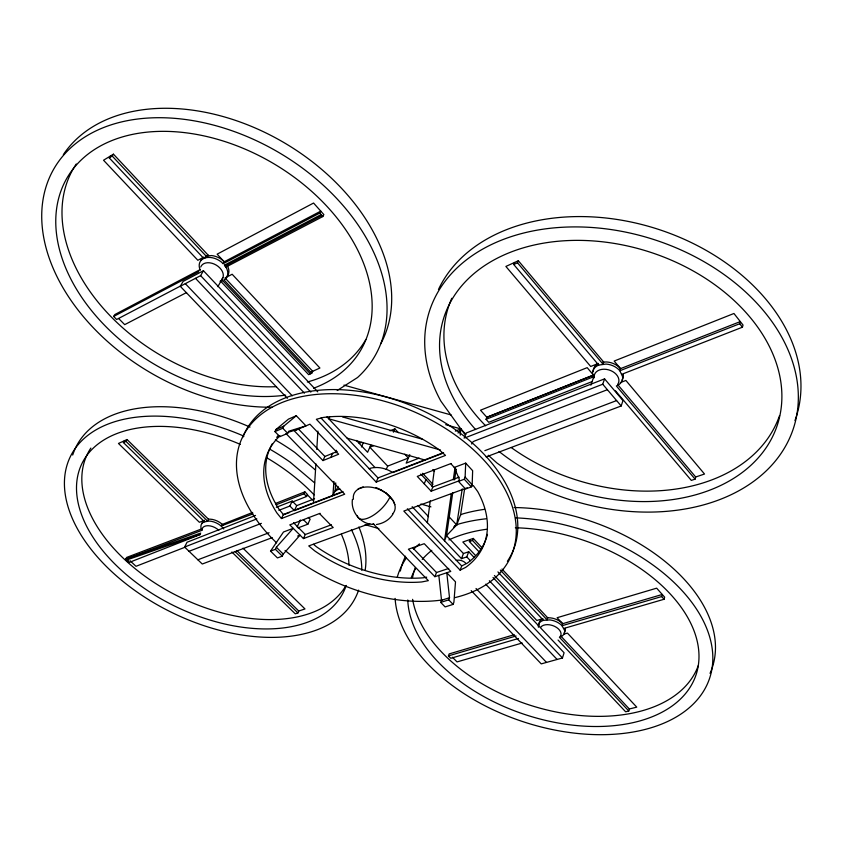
<?xml version="1.0" encoding="UTF-8"?>
<svg xmlns="http://www.w3.org/2000/svg" width="843" height="843" viewBox="0 0 843 843"><rect width="100%" height="100%" fill="white"/><g stroke="black" fill="none" stroke-linecap="round" stroke-linejoin="round"><path stroke-width="1.26" d="M352.437 499.362C350.446 512.038 361.236 525.02 374.25 524.367M472.154 484.714L472.649 470.71L465.694 463.123L454.293 467.433L459.351 479.235L458.497 481.395L465.536 489.003L471.311 486.885L472.154 484.714L465.125 477.085L465.694 463.123M315.893 463.871L313.48 503.229L294.407 510.595L289.897 506.032L278.875 510.331M316.778 449.445L317.906 431.079M314.692 502.765L332.89 495.726L333.933 481.437M336.02 452.87L336.209 450.267M335.735 482.913L335.156 490.71L332.89 495.726M460.215 435.188L460.879 428.918L445.684 424.682M427.359 522.713L430.246 500.805M432.101 486.632L434.314 469.888M451.237 494.103L444.524 540.806L446.527 535.674L452.712 492.839M453.281 479.836L454.957 468.171M454.588 479.857L456.084 469.477M412.153 506.675L461.49 558.677L463.429 553.535L446.527 535.674L456.706 524.926L462.217 488.951M453.597 527.086L456.706 524.926L460.594 514.873L464.567 489.151M621.881 374.26L742.43 327.2L743.031 325.04L733.937 313.491L614.168 361.057L620.532 368.644L619.837 370.751L622.587 376.642A15.406 11.001 17.8 0 1 616.37 385.968L695.085 479.14L691.323 480.405L615.495 390.836M593.567 377.474L592.64 374.482A15.406 11.001 17.8 0 1 598.72 365.082L606.022 364.06A15.406 11.001 17.8 0 1 619.837 370.751L739.711 323.733L740.312 321.583L620.532 368.644A15.395 11.012 17.7 0 0 606.739 361.963L602.903 362.09M563.872 628.435L664.073 599.257L664.653 597.15L656.655 588.172L557.107 617.719L562.692 623.694L562.028 625.727L564.589 630.395A13.636 8.335 18.5 0 1 559.404 637.266L628.794 711.007L625.632 711.787L558.055 640.058M628.794 711.007L629.352 708.984L560.953 636.191M664.073 599.257L661.671 596.559L662.261 594.463L562.692 623.694A13.625 8.335 18.5 0 0 550.49 617.866L547.139 617.771M695.085 479.14L695.686 477.001L704.516 474.029L625.885 380.456L620.374 382.585M471.195 590.616L541.238 663.884L562.45 657.972L564.093 652.767L493.018 577.476M486.137 456.927L621.196 405.978L622.966 400.583L604.568 378.855L466.221 432.996L464.145 438.191M465.368 437.717L602.734 384.229L604.568 378.855M590.869 385.198L594.252 375.42M518.434 638.488L450.794 658.288L448.423 655.886L449.15 653.915L514.241 634.716M453.102 604.389L453.903 602.25L455.505 581.849L446.779 572.745L449.519 597.719L448.708 599.847L440.72 602.397L445.115 606.918L453.102 604.389L448.708 599.847M479.182 551.975L469.361 541.533L470.12 539.52M467.222 487.812L403.818 511.058L460.12 570.142L461.711 565.938L467.191 563.208A117.209 74.943 23.3 0 0 487.465 534.346M469.361 541.533L472.512 540.458L473.271 538.435L482.238 548.003M461.49 558.677L466.79 556.896L468.729 551.744L474.124 557.465M440.72 602.397L441.532 600.269L438.834 575.379M434.883 576.686L450.773 571.417L424.25 543.693L408.402 549.215L434.883 576.686L436.505 572.513L448.708 568.445M591.775 381.721L488.729 422.301L486.042 419.319L486.843 417.274L593.43 375.019L587.181 367.653L480.51 410.204L486.843 417.274L593.556 375.156M458.497 481.395L464.272 479.256L465.125 477.085M451.1 463.502L417.285 476.4L431.142 491.184L432.849 486.969L459.182 477.159M598.72 365.082L513.745 264.512L514.588 262.458M424.229 483.808L425.957 479.604M517.497 262.795L518.34 260.74L603.693 362.058L602.977 364.155L517.497 262.795L513.745 264.512M409.782 454.672L406.2 463.134L419.108 458.118M386.21 469.498L387.675 466.116L408.36 458.044L404.788 454.219M376.199 482.08L445.515 455.399L439.308 449.92A117.44 74.879 23.3 0 0 323.143 417.485L316.357 419.298L376.199 482.08L378.001 477.928L443.587 452.575M393.418 432.206L394.882 428.855L398.433 432.67M231.857 552.007L295.271 613.83L297.927 612.935L298.77 611.027L304.987 608.941L242.995 548.192M370.836 445.009L367.601 452.28L356.389 440.436M361.436 446.98L363.428 442.533M338.043 486.443L336.072 490.795L335.156 490.71L339.813 488.908M298.043 527.887L307.864 524.188L310.14 519.214L308.359 517.412M320.098 513.313L289.792 524.873L303.448 538.582L305.292 534.525L331.457 524.767M297.179 526.917L300.382 519.983M330.783 457.412L332.679 453.302M322.964 460.584L338.654 454.229L309.918 424.187L294.291 430.836L322.964 460.584L324.871 456.474L337.179 451.469M291.973 502.207L306.599 496.474L307.505 494.535L304.881 491.859L275.745 503.345M270.55 551.122L275.398 549.32L276.356 547.265L293.216 528.319L283.501 531.986L270.55 551.122L277.442 557.929L282.289 556.148L283.237 554.093L300.045 535.168L297.611 536.074M276.04 504.788L303.975 493.808L304.881 491.859M294.407 510.595L296.725 505.631L314.576 498.708M289.897 506.032L292.226 501.079L296.725 505.631M279.992 435.842A117.44 74.879 23.3 0 0 276.925 512.997L281.446 518.55L283.353 514.504L342.89 491.49M329.729 416.79L328.781 418.802L440.415 449.972M287.705 433.334L288.717 431.247L305.988 425.863L296.293 415.736L288.485 419.108L275.967 429.509L274.934 431.595L279.865 436.674L287.705 433.334L282.774 428.233L274.934 431.595M310.372 373.849L222.584 280.55L220.877 281.436L308.643 374.629L311.731 373.238L312.7 371.278L225.913 278.885M282.774 428.233L283.796 426.147L296.293 415.736M223.132 525.21L222.025 524.083A13.193 7.903 26.2 0 0 209.802 519.13L208.506 519.235L207.557 521.122L125.986 441.395L123.405 442.575L204.522 521.764M272.257 537.623L202.267 564.02L184.596 547.033L187.041 542.239L255.534 515.442M321.099 214.617L224.48 265.134L226.166 266.936L322.816 216.556L323.849 214.586L313.564 203.037L217.125 254.175L224.227 261.773L223.132 263.69L221.245 261.92A15.416 10.559 30.5 0 0 204.301 258.221A15.416 10.559 30.5 0 0 200.286 270.234M392.49 514.051A21.992 14.004 23.3 0 0 394.819 504.662C392.343 496.264 383.776 490.763 375.936 487.528M223.132 263.69L319.739 213.089L320.772 211.129L224.227 261.773L222.341 259.992A15.395 10.559 30.5 0 0 211.498 255.555L205.924 256.23M394.819 504.662L393.133 500.521M200.392 534.483L129.021 562.513L127.335 560.89L127.83 559.963M393.101 500.594L385.989 493.018M353.428 499.246A21.992 14.004 23.3 0 1 381.015 490.194L381.162 489.909M217.852 286.683L222.91 277.684M311.731 373.238L223.932 279.855L225.524 278.801A15.416 10.559 30.5 0 0 226.251 267.642L227.336 265.714A15.395 10.559 30.5 0 1 226.609 276.873M123.405 442.575L124.458 440.71M125.986 441.395L127.04 439.53L208.506 519.235M287.379 398.328L180.265 286.293L200.613 275.64L203.448 270.729L317.779 391.847M110.465 155.987L109.221 157.862L203.795 258.443L206.82 256.83L207.936 254.913M180.265 286.293L183.121 281.404L203.448 270.729M180.792 285.872L116.619 319.486L113.636 316.462L114.774 314.587L199.886 269.739M109.221 157.862L112.193 156.039L113.447 154.174L208.6 255.619M458.044 433.07L460.879 428.918L465.8 434.345M392.88 514.198C389.308 519.983 383.122 523.556 376.463 524.494M204.501 520.268L202.9 521.575A13.193 7.903 26.2 0 0 201.983 523.419M337.221 390.478L357.506 377.548A185.818 127.43 30.5 0 0 262.447 143.626A185.818 127.43 30.5 0 0 41.792 220.065A185.818 127.43 30.5 0 0 271.952 407.19M113.447 154.174L103.541 160.233L197.852 260.276L203.901 257.062M113.636 316.462L198.779 271.657M225.26 265.966L321.889 215.513M186.588 292.532L124.69 324.639L118.621 318.485M225.018 277.937L232.152 274.249L319.918 368.022L311.33 371.889M460.12 570.142L465.61 567.413A117.44 74.879 23.3 0 0 477.696 491.553L473.323 485.579L470.879 486.474M127.04 439.53L118.463 443.46L199.391 522.302L203.479 520.668M518.34 260.74L505.884 266.441L590.701 366.473L598.351 363.428A15.395 11.012 17.7 0 0 593.282 371.405M460.594 514.873L462.596 513.977A163.426 100.591 18.4 0 1 484.567 509.32M454.514 525.884L458.718 524.03A164.174 100.37 18.5 0 1 485.989 518.803M275.967 429.509L283.796 426.147M359.223 443.334L361.573 442.375M390.046 430.815L394.882 428.855M373.491 445.768L369.845 447.233L387.675 466.116M486.042 419.319L593.367 376.853M455.346 431.1L460.879 428.918M252.689 512.428L222.341 524.388L221.393 526.285L223.722 528.93M252.974 513.861L221.087 525.979A13.203 7.903 26.2 0 0 208.843 521.027L203.637 522.07A13.203 7.903 26.2 0 0 201.667 529.836L201.962 530.3L125.649 559.257L127.335 560.89M276.325 507.307L292.226 501.079M184.596 547.033L256.841 518.909M185.629 546.991L135.997 566.306L129.991 560.669M189.032 551.301L261.393 523.355M283.459 514.82L289.592 512.46M334.123 495.252L342.69 491.943M443.155 453.134L392.817 472.586C385.862 468.107 376.916 466.021 368.918 468.676M607.381 389.698L474.44 441.047A7.598 5.111 21.2 0 0 471.753 444.082M281.446 518.55L344.703 494.198L286.009 433.544M202.446 528.603L126.64 557.423L125.649 559.257L126.471 560.068L200.328 534.346M197.873 559.794L269.096 532.713M484.82 450.678L616.602 400.573M303.448 538.582L333.196 527.539L319.497 513.587M431.142 491.184L458.708 480.953M369.782 523.545L308.738 545.927L314.608 550.806A117.44 74.879 23.3 0 0 421.753 581.955L428.349 580.658L373.122 523.587M136.808 555.316L125.649 559.257L200.729 533.071M473.271 538.435L462.828 542.017L475.463 555.421M463.429 553.535L468.729 551.744M441.532 600.269L449.519 597.719M288.295 432.269L298.18 429.182M542.924 618.667L536.812 620.48L494.409 575.516M448.423 655.886L516.053 635.991M661.671 596.559L562.028 625.727A13.636 8.335 18.5 0 0 549.815 619.911L543.472 620.332A13.636 8.335 18.5 0 0 538.403 627.255M522.165 643.009L457.043 661.913L452.438 657.245M563.746 634.168L567.444 633.093L636.76 707.14L629.352 708.984M220.044 281.267L222.584 280.55M426.684 577.149L423.386 577.792A117.209 74.943 23.3 0 1 316.431 546.749L313.501 544.304M343.933 385.114L451.1 414.935M342.543 416.937L422.28 439.161M347.179 438.202L425.188 460.078M420.878 504.019L430.931 506.896M365.093 524.652L378.876 528.614M381.015 490.194L385.946 493.092M314.629 482.902L290.14 462.143A159.032 95.164 26.3 0 0 269.497 449.003M315.24 469.846L294.797 452.438A158.315 95.407 26.3 0 0 275.387 439.993M488.276 455.252L496.97 463.018A191.192 136.682 17.7 0 0 789.975 437.369A191.192 136.682 17.7 0 0 600.364 228.221A191.192 136.682 17.7 0 0 440.889 401.152L464.662 434.187M236.841 550.521L298.77 611.027M234.986 551.501L297.927 612.935M275.398 549.32L282.289 556.148M276.356 547.265L283.237 554.093M293.49 522.66L305.292 534.525M303.396 519.667L307.864 524.188M307.252 494.693L312.542 500.078M303.975 493.808L306.599 496.474M298.064 428.602L324.871 456.474M412.817 547.897L436.505 572.513M321.035 418.033L378.001 477.928M407.359 508.793L461.711 565.938M185.312 283.648L292.268 395.799M476.032 588.509L546.506 662.419M195.492 278.327L304.428 393.144M327 416.937L375.04 467.57M485.673 584.178L557.107 659.458M200.613 275.64L310.835 392.1M417.98 505.505L428.539 516.654M466.79 556.896L470.405 560.711M489.351 580.732L562.45 657.972M112.193 156.039L206.82 256.83M472.512 540.458L480.594 549.056M500.342 570.1L547.044 619.826L547.708 617.793L501.964 569.036M448.95 516.675L456.706 524.926M497.939 571.912L543.472 620.332M420.762 474.051L432.849 486.969M422.585 473.271L432.965 484.367M432.786 469.604L434.503 471.448M450.805 463.65L456.031 469.319M464.272 479.256L471.311 486.885M319.739 213.089L322.816 216.556M602.734 384.229L621.196 405.978M617.908 384.872L695.686 477.001M283.353 514.504L278.843 508.961A117.209 74.943 23.3 0 1 269.623 449.098M739.711 323.733L742.43 327.2M224.48 265.134L226.251 267.642M128.22 560.816L129.021 562.513M456.211 560.447A7.071 4.426 20.8 0 1 465.789 563.208M540.721 627.234A10.917 6.66 18.5 0 1 554.589 626.338A10.917 6.66 18.5 0 1 560.205 636.518M200.75 267.01A12.35 8.441 30.4 0 1 216.24 265.102A12.35 8.441 30.4 0 1 221.751 279.56M594.178 377.822A12.708 9.062 17.8 0 1 608.488 369.814A12.708 9.062 17.8 0 1 617.824 384.197M623.283 374.534A15.395 11.012 17.7 0 1 622.008 380.109M539.067 625.232A13.625 8.335 18.5 0 1 541.701 619.394M565.242 628.351A13.625 8.335 18.5 0 1 564.262 632.577M200.94 260.445A15.395 10.559 30.5 0 1 202.51 258.169M390.077 496.643A22.002 9.368 -43.8 0 1 371.837 516.211A22.002 9.368 -43.8 0 1 357.211 515.495M363.164 486.822A21.992 17.187 10 0 0 360.33 488.181A21.992 9.874 32.5 0 0 358.212 488.729M438.455 289.528A190.17 136.777 17.6 0 1 667.551 232.51A190.17 136.777 17.6 0 1 794.96 420.541M779.554 415.546A174.248 125.27 17.7 0 1 511.195 447.528M485.642 425.778A174.248 125.27 17.7 0 1 451.785 298.274M475.578 429.53A175.186 125.175 17.7 0 1 576.096 240.371A175.186 125.175 17.7 0 1 776.392 427.78A175.186 125.175 17.7 0 1 499.024 451.469M63.351 154.627A184.859 127.567 30.6 0 1 285.503 143.51A184.859 127.567 30.6 0 1 380.773 343.775M365.862 339.487A169.38 116.829 30.6 0 1 307.337 381.995M276.525 386.663A169.38 116.829 30.6 0 1 104.922 310.171A169.38 116.829 30.6 0 1 76.27 164.006M285.682 395.135A170.254 116.713 30.5 0 1 55.786 223.595A170.254 116.713 30.5 0 1 280.772 168.01A170.254 116.713 30.5 0 1 313.607 388.233M72.698 455.041A158.315 95.407 26.3 0 1 250.023 427.085M358.876 526.98A158.315 95.407 26.3 0 1 365.124 570.469M345.651 586.085A145.08 87.398 26.3 0 1 170.771 592.439A145.08 87.398 26.3 0 1 90.854 448.086M358.602 590.121A159.032 95.164 26.3 0 1 182.351 617.361A159.032 95.164 26.3 0 1 67.609 463.302A159.032 95.164 26.3 0 1 243.943 436.179M351.362 529.552A159.032 95.164 26.3 0 1 361.795 570.353M346.231 585.421A145.723 87.177 26.2 0 1 185.218 610.933A145.723 87.177 26.2 0 1 79.337 469.951A145.723 87.177 26.2 0 1 240.308 444.377M266.968 457.907A145.723 87.177 26.2 0 1 314.144 494.883M341.373 534.251A145.723 87.177 26.2 0 1 349.023 565.337M400.351 571.038A163.426 100.591 18.4 0 1 405.546 556.211M514.167 507.539A163.426 100.591 18.4 0 1 668.383 564.209A163.426 100.591 18.4 0 1 710.048 673.346M698.257 665.654A149.748 92.15 18.4 0 1 549.288 710.523A149.748 92.15 18.4 0 1 412.606 599.331M412.575 577.487A149.748 92.15 18.4 0 1 415.241 567.729M515.653 517.865A164.174 100.37 18.5 0 1 710.396 639.552A164.174 100.37 18.5 0 1 570.964 732.704A164.174 100.37 18.5 0 1 395.104 598.393M397.295 577.097A164.174 100.37 18.5 0 1 406.326 558.055M413.607 549.288A164.174 100.37 18.5 0 1 419.414 543.925M515.368 527.771A150.444 91.94 18.5 0 1 696.539 638.562A150.444 91.94 18.5 0 1 568.351 724.601A150.444 91.94 18.5 0 1 407.77 599.984M411.31 577.613A150.444 91.94 18.5 0 1 415.683 568.456M422.248 559.394A150.444 91.94 18.5 0 1 431.795 550.353M448.908 539.91A150.444 91.94 18.5 0 1 486.611 529.267M201.898 530.194A10.58 6.312 26.2 0 1 208 525.705A10.58 6.312 26.2 0 1 218.801 530.331M242.615 437.591A146.598 93.784 23.3 0 1 421.584 410.119A146.598 93.784 23.3 0 1 507.402 561.259M276.599 542.85A146.893 93.71 23.3 0 1 284.449 401.563A146.893 93.71 23.3 0 1 487.201 463.829A146.893 93.71 23.3 0 1 454.914 597.613M442.312 599.974A146.893 93.71 23.3 0 1 285.071 550.447M270.15 447.907A117.209 74.943 23.3 0 1 272.415 443.555M276.704 437.369A117.209 74.943 23.3 0 1 278.369 435.431"/></g></svg>
